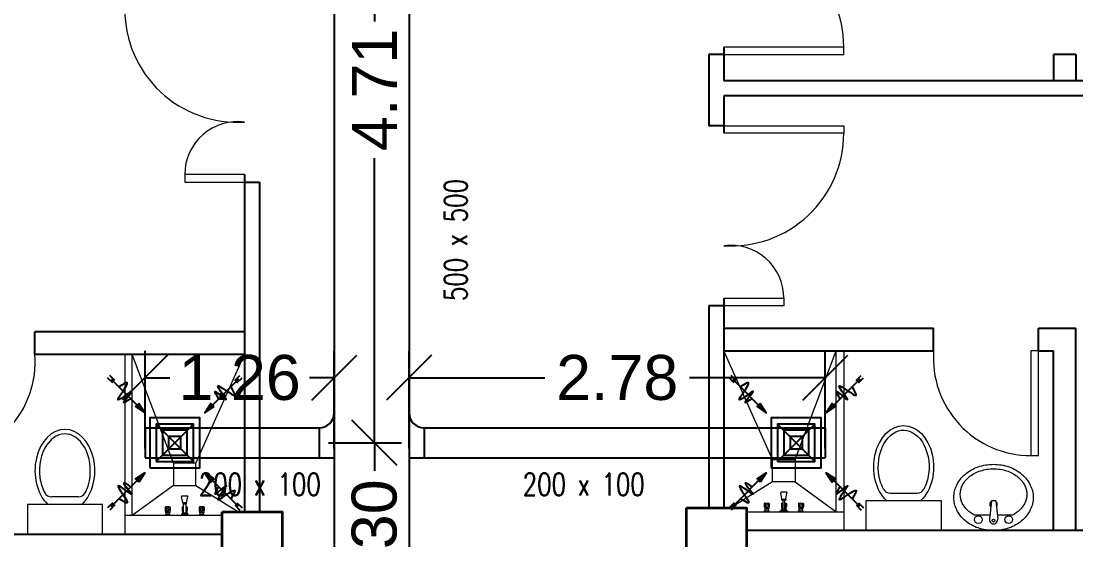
# Model space of a CAD drawing. Header units: millimetres. Extents: x 3 to 434, y 1 to 233.
# Drawn here: x 366.85 to 373.89, y 132.2 to 135.66 of the extents above; entities that cross this region are included whole.
import ezdxf

# ---------------------------------------------------------------- set-up
doc = ezdxf.new("R2010")
doc.units = ezdxf.units.MM
doc.header["$MEASUREMENT"] = 0
for name, color, linetype in [('AIR', 7, 'Continuous'), ('AIR-00', 8, 'Continuous'), ('AIR-03', 30, 'Continuous'), ('dimen', 7, 'Continuous'), ('ducting label', 7, 'Continuous'), ('exhaust', 1, 'Continuous')]:
    doc.layers.add(name, color=color, linetype=linetype)
doc.styles.add('Arch-Dim', font='simplex.shx', dxfattribs={"width": 0.75})
doc.styles.get("Standard").update_dxf_attribs({"font": 'arial.ttf'})
doc.dimstyles.new('Copy of dimension', dxfattribs={"dimtxt": 0.3, "dimasz": 0.3, "dimexe": 0.18, "dimexo": 0.0625, "dimgap": 0.09, "dimtad": 0, "dimzin": 0, "dimdsep": 46, "dimtxsty": 'Standard', "dimblk": 'OBLIQUE', "dimcen": 0.09, "dimclrd": 256, "dimclre": 256, "dimclrt": 256, "dimadec": 0, "dimazin": 0, "dimtfac": 1, "dimtofl": 0, "dimtmove": 0, "dimatfit": 3, "dimldrblk": 'OBLIQUE', "dimfxl": 1, "dimtolj": 1, "dimtzin": 0, "dimarcsym": 0})

# ---------------------------------------------------------------- blocks, each defined once
blk = doc.blocks.new('GRILL-C-IN')
at = {"layer": 'AIR-00', "ltscale": 3}
for p, q in [((-0.623, 0.601), (-0.674, 0.651)), ((-0.601, 0.623), (-0.651, 0.674)), ((-0.637, 0.637), (-0.3, 0.3)), ((0.637, 0.637), (0.3, 0.3)), ((0.601, 0.623), (0.651, 0.674)), ((0.623, 0.601), (0.674, 0.651)), ((-0.637, -0.637), (-0.3, -0.3)), ((0.637, -0.637), (0.3, -0.3)), ((-0.623, -0.601), (-0.674, -0.651)), ((-0.601, -0.623), (-0.651, -0.674)), ((0.601, -0.623), (0.651, -0.674)), ((0.623, -0.601), (0.674, -0.651))]:
    blk.add_line(p, q, dxfattribs=at)
at = {"layer": 'AIR-00', "color": 50}
for p, q in [((-0.188, 0.187), (0.187, -0.188)), ((0.187, 0.187), (-0.188, -0.188))]:
    blk.add_line(p, q, dxfattribs=at)
at = {"layer": 'AIR-00', "ltscale": 3}
for points in [[(-0.362, 0.393), (-0.393, 0.362), (-0.3, 0.3)], [(0.393, 0.362), (0.362, 0.393), (0.3, 0.3)], [(-0.362, -0.393), (-0.393, -0.362), (-0.3, -0.3)], [(0.393, -0.362), (0.362, -0.393), (0.3, -0.3)]]:
    blk.add_lwpolyline(points, close=True, dxfattribs=at)
at = {"layer": 'AIR-00', "color": 50}
for points in [[(-0.188, -0.188), (0.187, -0.188), (0.187, 0.187), (-0.188, 0.187)], [(-0.125, -0.125), (0.125, -0.125), (0.125, 0.125), (-0.125, 0.125)], [(-0.062, -0.062), (0.062, -0.062), (0.062, 0.062), (-0.062, 0.062)]]:
    blk.add_lwpolyline(points, close=True, dxfattribs=at)
at = {"layer": 'AIR-00', "ltscale": 3}
for points in [[(-0.441, 0.441), (-0.512, 0.404), (-0.432, 0.514), (-0.568, 0.43), (-0.477, 0.6), (-0.561, 0.561)], [(0.441, 0.441), (0.404, 0.512), (0.514, 0.432), (0.43, 0.568), (0.6, 0.477), (0.561, 0.561)], [(-0.441, -0.441), (-0.512, -0.404), (-0.432, -0.514), (-0.568, -0.43), (-0.477, -0.6), (-0.561, -0.561)], [(0.441, -0.441), (0.404, -0.512), (0.514, -0.432), (0.43, -0.568), (0.6, -0.477), (0.561, -0.561)]]:
    blk.add_spline(points, degree=3, dxfattribs=at)
for points in [[(-0.3, 0.3), (-0.362, 0.393), (-0.393, 0.362)], [(0.3, 0.3), (0.393, 0.362), (0.362, 0.393)], [(-0.3, -0.3), (-0.362, -0.393), (-0.393, -0.362)], [(0.3, -0.3), (0.393, -0.362), (0.362, -0.393)]]:
    blk.add_solid(points, dxfattribs=at)
at = {"layer": 'AIR-03', "color": 6}
blk.add_lwpolyline([(-0.25, -0.25), (0.25, -0.25), (0.25, 0.25), (-0.25, 0.25)], close=True, dxfattribs=at)
blk = doc.blocks.new('_Oblique')
at = {"color": 0, "linetype": 'ByBlock', "lineweight": -2}
blk.add_line((-0.5, -0.5), (0.5, 0.5), dxfattribs=at)
blk = doc.blocks.new('*D111')
at = {"layer": 'Defpoints', "color": 0, "transparency": 16777216}
for p in [(367.1498, 137.5554), (368.8411, 132.8471), (369.2095, 132.8471)]:
    blk.add_point(p, dxfattribs=at)
at = {"layer": 'dimen', "lineweight": -2, "transparency": 16777216}
for p, q in [((367.2123, 137.5554), (369.3895, 137.5554)), ((369.2095, 137.5554), (369.2095, 135.6579)), ((369.2095, 132.8471), (369.2095, 134.7445)), ((368.9036, 132.8471), (369.3895, 132.8471))]:
    blk.add_line(p, q, dxfattribs=at)
at = {"layer": 'dimen', "lineweight": -2, "transparency": 16777216, "xscale": 0.3, "yscale": 0.3, "zscale": 0.3}
for p, rotation in [((369.2095, 137.5554), 90), ((369.2095, 132.8471), 270)]:
    blk.add_blockref('_Oblique', p, dxfattribs=dict(at, rotation=rotation))
at = {"layer": 'dimen', "transparency": 16777216, "insert": (369.2095, 135.2012), "char_height": 0.3, "attachment_point": 5, "rotation": 90}
blk.add_mtext('\\A1;4.71', dxfattribs=at)
blk = doc.blocks.new('*D112')
at = {"layer": 'Defpoints', "color": 0, "transparency": 16777216}
for p in [(368.8411, 132.8471), (368.8411, 131.5435), (369.2095, 131.5435)]:
    blk.add_point(p, dxfattribs=at)
at = {"layer": 'dimen', "lineweight": -2, "transparency": 16777216}
for p, q in [((368.9036, 132.8471), (369.3895, 132.8471)), ((369.2095, 132.8471), (369.2095, 132.6603)), ((369.2095, 131.5435), (369.2095, 131.7303)), ((368.9036, 131.5435), (369.3895, 131.5435))]:
    blk.add_line(p, q, dxfattribs=at)
at = {"layer": 'dimen', "lineweight": -2, "transparency": 16777216, "xscale": 0.3, "yscale": 0.3, "zscale": 0.3}
for p, rotation in [((369.2095, 132.8471), 90), ((369.2095, 131.5435), 270)]:
    blk.add_blockref('_Oblique', p, dxfattribs=dict(at, rotation=rotation))
at = {"layer": 'dimen', "transparency": 16777216, "insert": (369.2095, 132.1953), "char_height": 0.3, "attachment_point": 5, "rotation": 90}
blk.add_mtext('\\A1;1.30', dxfattribs=at)
blk = doc.blocks.new('*D113')
at = {"layer": 'Defpoints', "color": 0, "transparency": 16777216}
for p in [(367.6787, 133.2807), (367.6787, 132.7471), (368.9411, 132.7471)]:
    blk.add_point(p, dxfattribs=at)
at = {"layer": 'dimen', "lineweight": -2, "transparency": 16777216}
for p, q in [((367.6787, 132.8096), (367.6787, 133.4607)), ((368.9411, 132.8096), (368.9411, 133.4607)), ((367.6787, 133.2807), (367.8445, 133.2807)), ((368.9411, 133.2807), (368.7753, 133.2807))]:
    blk.add_line(p, q, dxfattribs=at)
at = {"layer": 'dimen', "lineweight": -2, "transparency": 16777216, "xscale": 0.3, "yscale": 0.3, "zscale": 0.3, "rotation": 180}
blk.add_blockref('_Oblique', (367.6787, 133.2807), dxfattribs=at)
at = {"layer": 'dimen', "lineweight": -2, "transparency": 16777216, "xscale": 0.3, "yscale": 0.3, "zscale": 0.3}
blk.add_blockref('_Oblique', (368.9411, 133.2807), dxfattribs=at)
at = {"layer": 'dimen', "transparency": 16777216, "insert": (368.3099, 133.2807), "char_height": 0.3, "attachment_point": 5}
blk.add_mtext('\\A1;1.26', dxfattribs=at)
blk = doc.blocks.new('*D114')
at = {"layer": 'Defpoints', "color": 0, "transparency": 16777216}
for p in [(372.2201, 133.2807), (369.4411, 132.747), (372.2201, 132.7471)]:
    blk.add_point(p, dxfattribs=at)
at = {"layer": 'dimen', "lineweight": -2, "transparency": 16777216}
for p, q in [((369.4411, 132.8095), (369.4411, 133.4607)), ((372.2201, 132.8096), (372.2201, 133.4607)), ((369.4411, 133.2807), (370.3481, 133.2807)), ((372.2201, 133.2807), (371.3131, 133.2807))]:
    blk.add_line(p, q, dxfattribs=at)
at = {"layer": 'dimen', "lineweight": -2, "transparency": 16777216, "xscale": 0.3, "yscale": 0.3, "zscale": 0.3, "rotation": 180}
blk.add_blockref('_Oblique', (369.4411, 133.2807), dxfattribs=at)
at = {"layer": 'dimen', "lineweight": -2, "transparency": 16777216, "xscale": 0.3, "yscale": 0.3, "zscale": 0.3}
blk.add_blockref('_Oblique', (372.2201, 133.2807), dxfattribs=at)
at = {"layer": 'dimen', "transparency": 16777216, "insert": (370.8306, 133.2807), "char_height": 0.3, "attachment_point": 5}
blk.add_mtext('\\A1;2.78', dxfattribs=at)

msp = doc.modelspace()

# ---------------------------------------------------------------- linework, layer by layer
at = {"color": 8, "linetype": 'ByBlock', "lineweight": 25}
for p, q in [((371.4431, 135.4364), (371.4431, 135.2123)), ((371.5431, 135.4364), (371.4431, 135.4364)), ((371.5431, 135.4864), (371.5431, 135.2623)), ((377.4431, 135.2623), (371.5431, 135.2623)), ((371.4431, 135.2123), (371.4431, 134.9614)), ((377.4431, 135.1623), (371.5431, 135.1623)), ((371.5431, 135.1623), (371.5431, 134.9114)), ((371.5431, 134.9614), (371.4431, 134.9614)), ((368.3431, 134.6364), (368.3431, 132.3864)), ((368.3431, 134.5864), (368.4431, 134.5864)), ((368.4431, 134.5864), (368.4431, 132.3864)), ((371.5431, 133.8114), (371.5431, 132.4123)), ((371.4431, 133.7614), (371.4431, 132.4123)), ((371.5431, 133.7614), (371.4431, 133.7614)), ((377.3181, 132.2623), (371.6931, 132.2623)), ((365.3431, 132.2364), (368.1931, 132.2364))]:
    msp.add_line(p, q, dxfattribs=at)
at = {"color": 8, "linetype": 'Continuous', "lineweight": 25}
for p, q in [((373.7431, 135.4364), (373.7431, 135.2614)), ((373.8931, 135.4364), (373.7431, 135.4364)), ((373.8931, 135.4364), (373.8931, 135.2614))]:
    msp.add_line(p, q, dxfattribs=at)
at = {"color": 8, "linetype": 'ByBlock', "lineweight": 25, "ltscale": 0.3}
for p, q in [((371.5431, 133.6114), (372.9431, 133.6114)), ((372.9431, 133.4614), (372.9431, 133.6114)), ((373.6431, 133.6114), (373.8931, 133.6114)), ((373.6431, 133.4614), (373.6431, 133.6114)), ((373.8931, 132.2614), (373.8931, 133.6114)), ((368.3431, 133.5864), (366.9431, 133.5864)), ((366.9431, 133.4364), (366.9431, 133.5864)), ((371.5431, 133.4614), (372.9431, 133.4614)), ((373.6431, 133.4614), (373.7431, 133.4614)), ((373.7431, 132.2614), (373.7431, 133.4614)), ((368.3431, 133.4364), (366.9431, 133.4364))]:
    msp.add_line(p, q, dxfattribs=at)
at = {"color": 8, "linetype": 'ByBlock', "lineweight": 9, "ltscale": 0.3}
for p, q in [((371.8681, 132.7364), (371.5431, 133.4614)), ((372.0181, 132.7364), (372.2931, 133.4614)), ((367.8681, 132.7114), (367.5931, 133.4364)), ((368.0181, 132.7114), (368.3431, 133.4364)), ((367.8681, 132.5614), (367.5931, 132.3614)), ((368.0181, 132.5614), (368.3025, 132.3864)), ((371.8681, 132.5864), (371.5837, 132.4114)), ((372.0181, 132.5864), (372.2931, 132.3864))]:
    msp.add_line(p, q, dxfattribs=at)
at = {"color": 8, "lineweight": 9}
for p, q in [((367.2337, 132.4864), (367.0527, 132.4864)), ((367.9308, 132.4468), (367.9223, 132.4887)), ((367.9237, 132.4933), (367.9625, 132.4933)), ((367.9554, 132.4468), (367.964, 132.4887)), ((371.9308, 132.4718), (371.9222, 132.5137)), ((371.9624, 132.5183), (371.9237, 132.5183)), ((371.9308, 132.4642), (371.9308, 132.4718)), ((371.9308, 132.4718), (371.9554, 132.4718)), ((371.9308, 132.4718), (371.9554, 132.4718)), ((371.9554, 132.4718), (371.9639, 132.5137)), ((371.9554, 132.4718), (371.9554, 132.4642)), ((372.6525, 132.5114), (372.8335, 132.5114)), ((366.8931, 132.4364), (366.8931, 132.2364)), ((367.3931, 132.4364), (366.8931, 132.4364)), ((367.3931, 132.2364), (367.3931, 132.4364)), ((367.8164, 132.4186), (367.8128, 132.4167)), ((367.8128, 132.4167), (367.8128, 132.3948)), ((367.8461, 132.4167), (367.8128, 132.4167)), ((367.8164, 132.4202), (367.8164, 132.4186)), ((367.8425, 132.4201), (367.8164, 132.4202)), ((367.8425, 132.4186), (367.8164, 132.4186)), ((367.8164, 132.4079), (367.8164, 132.3958)), ((367.8234, 132.408), (367.8234, 132.3959)), ((367.8355, 132.408), (367.8355, 132.3959)), ((367.8425, 132.4201), (367.8425, 132.4186)), ((367.8425, 132.4186), (367.8461, 132.4167)), ((367.8425, 132.4079), (367.8425, 132.3958)), ((367.8461, 132.4167), (367.8461, 132.3948)), ((367.93, 132.4186), (367.9264, 132.4167)), ((367.9355, 132.4167), (367.9264, 132.4167)), ((367.9264, 132.4167), (367.9264, 132.3948)), ((367.9355, 132.4201), (367.93, 132.4201)), ((367.93, 132.4201), (367.93, 132.4186)), ((367.9355, 132.4186), (367.93, 132.4186)), ((367.93, 132.4079), (367.93, 132.3958)), ((367.9554, 132.4468), (367.9308, 132.4468)), ((367.9308, 132.4468), (367.9308, 132.4392)), ((367.9554, 132.4468), (367.9308, 132.4468)), ((367.9308, 132.4392), (367.9554, 132.4392)), ((367.9355, 132.3769), (367.9355, 132.4392)), ((367.9507, 132.4392), (367.9507, 132.3769)), ((367.9562, 132.4201), (367.9507, 132.4201)), ((367.9562, 132.4186), (367.9507, 132.4186)), ((367.9598, 132.4167), (367.9507, 132.4167)), ((367.9554, 132.4392), (367.9554, 132.4468)), ((367.9562, 132.4201), (367.9562, 132.4186)), ((367.9562, 132.4186), (367.9598, 132.4167)), ((367.9562, 132.4079), (367.9562, 132.3958)), ((367.9598, 132.4167), (367.9598, 132.3948)), ((368.0437, 132.4186), (368.0401, 132.4167)), ((368.0734, 132.4167), (368.0401, 132.4167)), ((368.0401, 132.4167), (368.0401, 132.3947)), ((368.0698, 132.4201), (368.0437, 132.4201)), ((368.0437, 132.4201), (368.0437, 132.4186)), ((368.0698, 132.4186), (368.0437, 132.4186)), ((368.0437, 132.4079), (368.0437, 132.3958)), ((368.0507, 132.408), (368.0507, 132.3959)), ((368.0628, 132.408), (368.0628, 132.3959)), ((368.0698, 132.4201), (368.0698, 132.4186)), ((368.0698, 132.4186), (368.0734, 132.4167)), ((368.0698, 132.4079), (368.0698, 132.3957)), ((368.0734, 132.4167), (368.0734, 132.3947)), ((371.8164, 132.4436), (371.8128, 132.4417)), ((371.8128, 132.4417), (371.8461, 132.4417)), ((371.8128, 132.4417), (371.8128, 132.4197)), ((371.8128, 132.4197), (371.815, 132.4157)), ((371.8154, 132.4139), (371.8154, 132.408)), ((371.8154, 132.408), (371.8162, 132.4057)), ((371.8154, 132.408), (371.8435, 132.408)), ((371.8162, 132.4197), (371.8236, 132.4197)), ((371.8162, 132.4057), (371.8427, 132.4057)), ((371.8164, 132.4451), (371.8425, 132.4451)), ((371.8164, 132.4451), (371.8164, 132.4436)), ((371.8164, 132.4436), (371.8425, 132.4436)), ((371.8164, 132.4329), (371.8164, 132.4207)), ((371.8181, 132.394), (371.8181, 132.4057)), ((371.8234, 132.433), (371.8234, 132.4209)), ((371.8427, 132.4197), (371.8354, 132.4197)), ((371.8355, 132.433), (371.8355, 132.4209)), ((371.8408, 132.394), (371.8408, 132.4057)), ((371.8425, 132.4451), (371.8425, 132.4436)), ((371.8425, 132.4436), (371.8461, 132.4417)), ((371.8425, 132.4329), (371.8425, 132.4208)), ((371.8435, 132.408), (371.8427, 132.4057)), ((371.8435, 132.4139), (371.8435, 132.408)), ((371.8461, 132.4197), (371.8439, 132.4157)), ((371.8461, 132.4417), (371.8461, 132.4197)), ((371.9605, 132.4019), (371.9257, 132.4019)), ((371.9257, 132.4019), (371.9257, 132.3922)), ((371.93, 132.4436), (371.9264, 132.4417)), ((371.9264, 132.4417), (371.9355, 132.4417)), ((371.9264, 132.4417), (371.9264, 132.4198)), ((371.9264, 132.4198), (371.9286, 132.4157)), ((371.9291, 132.4139), (371.9291, 132.408)), ((371.9291, 132.408), (371.9355, 132.408)), ((371.9291, 132.408), (371.9298, 132.4057)), ((371.9298, 132.4057), (371.9355, 132.4057)), ((371.9299, 132.4198), (371.9355, 132.4198)), ((371.93, 132.4451), (371.9355, 132.4451)), ((371.93, 132.4451), (371.93, 132.4436)), ((371.93, 132.4436), (371.9355, 132.4436)), ((371.93, 132.4329), (371.93, 132.4208)), ((371.9554, 132.4642), (371.9308, 132.4642)), ((371.9317, 132.4019), (371.9317, 132.4057)), ((371.9355, 132.4642), (371.9355, 132.4019)), ((371.9355, 132.4019), (371.9507, 132.4019)), ((371.9507, 132.4019), (371.9507, 132.4642)), ((371.9507, 132.4451), (371.9562, 132.4451)), ((371.9507, 132.4436), (371.9562, 132.4436)), ((371.9507, 132.4417), (371.9598, 132.4417)), ((371.9563, 132.4198), (371.9507, 132.4198)), ((371.9507, 132.408), (371.9571, 132.408)), ((371.9507, 132.4057), (371.9564, 132.4057)), ((371.9545, 132.4019), (371.9545, 132.4057)), ((371.9562, 132.4451), (371.9562, 132.4436)), ((371.9562, 132.4436), (371.9598, 132.4417)), ((371.9562, 132.4329), (371.9562, 132.4208)), ((371.9571, 132.408), (371.9564, 132.4057)), ((371.9571, 132.4139), (371.9571, 132.408)), ((371.9598, 132.4198), (371.9576, 132.4157)), ((371.9598, 132.4417), (371.9598, 132.4198)), ((371.9605, 132.3922), (371.9605, 132.4019)), ((372.0437, 132.4436), (372.0401, 132.4417)), ((372.0401, 132.4417), (372.0401, 132.4198)), ((372.0401, 132.4417), (372.0734, 132.4417)), ((372.0401, 132.4198), (372.0423, 132.4157)), ((372.0427, 132.4139), (372.0427, 132.408)), ((372.0427, 132.408), (372.0707, 132.408)), ((372.0427, 132.408), (372.0435, 132.4058)), ((372.0435, 132.4198), (372.0508, 132.4198)), ((372.0435, 132.4058), (372.07, 132.4058)), ((372.0436, 132.4329), (372.0436, 132.4208)), ((372.0437, 132.4451), (372.0698, 132.4452)), ((372.0437, 132.4451), (372.0437, 132.4436)), ((372.0437, 132.4436), (372.0698, 132.4436)), ((372.0454, 132.394), (372.0454, 132.4058)), ((372.0507, 132.433), (372.0507, 132.4209)), ((372.0699, 132.4198), (372.0626, 132.4198)), ((372.0628, 132.433), (372.0628, 132.4209)), ((372.0681, 132.394), (372.0681, 132.4058)), ((372.0698, 132.4452), (372.0698, 132.4436)), ((372.0698, 132.4436), (372.0734, 132.4417)), ((372.0698, 132.4329), (372.0698, 132.4208)), ((372.0707, 132.408), (372.07, 132.4058)), ((372.0707, 132.4139), (372.0707, 132.408)), ((372.0734, 132.4198), (372.0712, 132.4157)), ((372.0734, 132.4417), (372.0734, 132.4198)), ((372.4931, 132.2614), (372.4931, 132.4614)), ((372.4931, 132.4614), (372.9931, 132.4614)), ((372.9931, 132.4614), (372.9931, 132.2614)), ((373.3286, 132.4593), (373.3153, 132.3375)), ((373.3576, 132.4593), (373.3709, 132.3375)), ((367.8124, 132.3622), (367.8158, 132.369)), ((367.8124, 132.3622), (367.8124, 132.3614)), ((367.8465, 132.3622), (367.8124, 132.3622)), ((367.8465, 132.3614), (367.8124, 132.3614)), ((367.8128, 132.3948), (367.815, 132.3907)), ((367.8154, 132.3889), (367.8154, 132.383)), ((367.8435, 132.383), (367.8154, 132.383)), ((367.8154, 132.383), (367.8162, 132.3808)), ((367.8431, 132.369), (367.8158, 132.369)), ((367.8162, 132.3948), (367.8236, 132.3948)), ((367.8427, 132.3808), (367.8162, 132.3808)), ((367.8181, 132.369), (367.8181, 132.3808)), ((367.8427, 132.3948), (367.8354, 132.3948)), ((367.8408, 132.369), (367.8408, 132.3808)), ((367.8435, 132.383), (367.8427, 132.3808)), ((367.8465, 132.3622), (367.8431, 132.369)), ((367.8435, 132.3889), (367.8435, 132.383)), ((367.8461, 132.3948), (367.8439, 132.3907)), ((367.8465, 132.3622), (367.8465, 132.3614)), ((367.9141, 132.3614), (367.9257, 132.3672)), ((367.9721, 132.3614), (367.9141, 132.3614)), ((367.9257, 132.3769), (367.9605, 132.3769)), ((367.9257, 132.3672), (367.9257, 132.3769)), ((367.9257, 132.3672), (367.9605, 132.3672)), ((367.9605, 132.3672), (367.9257, 132.3672)), ((367.9264, 132.3948), (367.9286, 132.3907)), ((367.9291, 132.3889), (367.9291, 132.383)), ((367.9355, 132.383), (367.9291, 132.383)), ((367.9291, 132.383), (367.9298, 132.3807)), ((367.9355, 132.3807), (367.9298, 132.3807)), ((367.9299, 132.3948), (367.9355, 132.3948)), ((367.9317, 132.3769), (367.9317, 132.3807)), ((367.9507, 132.3769), (367.9355, 132.3769)), ((367.9563, 132.3948), (367.9507, 132.3948)), ((367.9571, 132.383), (367.9507, 132.383)), ((367.9564, 132.3807), (367.9507, 132.3807)), ((367.9545, 132.3769), (367.9545, 132.3807)), ((367.9571, 132.383), (367.9564, 132.3807)), ((367.9571, 132.3889), (367.9571, 132.383)), ((367.9598, 132.3948), (367.9576, 132.3907)), ((367.9605, 132.3769), (367.9605, 132.3672)), ((367.9605, 132.3672), (367.9721, 132.3614)), ((368.0397, 132.3622), (368.0431, 132.369)), ((368.0738, 132.3622), (368.0397, 132.3622)), ((368.0397, 132.3622), (368.0397, 132.3614)), ((368.0738, 132.3614), (368.0397, 132.3614)), ((368.0401, 132.3947), (368.0423, 132.3907)), ((368.0427, 132.3889), (368.0427, 132.383)), ((368.0427, 132.383), (368.0435, 132.3807)), ((368.0708, 132.383), (368.0427, 132.383)), ((368.0704, 132.369), (368.0431, 132.369)), ((368.0435, 132.3947), (368.0508, 132.3947)), ((368.07, 132.3807), (368.0435, 132.3807)), ((368.0454, 132.369), (368.0454, 132.3807)), ((368.07, 132.3947), (368.0626, 132.3947)), ((368.0681, 132.369), (368.0681, 132.3807)), ((368.0708, 132.383), (368.07, 132.3807)), ((368.0738, 132.3622), (368.0704, 132.369)), ((368.0708, 132.3889), (368.0708, 132.383)), ((368.0734, 132.3947), (368.0712, 132.3907)), ((368.0738, 132.3622), (368.0738, 132.3614)), ((371.8124, 132.3872), (371.8158, 132.394)), ((371.8124, 132.3872), (371.8465, 132.3872)), ((371.8124, 132.3872), (371.8124, 132.3864)), ((371.8124, 132.3864), (371.8465, 132.3864)), ((371.8158, 132.394), (371.8431, 132.394)), ((371.8465, 132.3872), (371.8431, 132.394)), ((371.8465, 132.3872), (371.8465, 132.3864)), ((371.9257, 132.3922), (371.9141, 132.3864)), ((371.9141, 132.3864), (371.9721, 132.3864)), ((371.9605, 132.3922), (371.9257, 132.3922)), ((371.9257, 132.3922), (371.9605, 132.3922)), ((371.9721, 132.3864), (371.9605, 132.3922)), ((372.0397, 132.3872), (372.0431, 132.394)), ((372.0397, 132.3872), (372.0397, 132.3864)), ((372.0397, 132.3872), (372.0738, 132.3872)), ((372.0397, 132.3864), (372.0738, 132.3864)), ((372.0431, 132.394), (372.0704, 132.394)), ((372.0738, 132.3872), (372.0704, 132.394)), ((372.0738, 132.3872), (372.0738, 132.3864)), ((372.9931, 132.2614), (372.4931, 132.2614)), ((366.8931, 132.2364), (367.3931, 132.2364))]:
    msp.add_line(p, q, dxfattribs=at)
at = {"color": 8, "linetype": 'ByBlock', "lineweight": 9}
for p, q in [((368.1931, 132.3614), (367.5431, 132.3614)), ((371.6931, 132.3864), (372.3431, 132.3864)), ((366.1431, 132.2364), (368.0931, 132.2364))]:
    msp.add_line(p, q, dxfattribs=at)
at = {"color": 8, "lineweight": 13, "ltscale": 0.03}
for points in [[(371.5431, 135.4864), (371.5431, 135.4364), (372.3431, 135.4364), (372.3431, 135.4864)], [(371.5431, 134.9114), (371.5431, 134.9614), (372.3431, 134.9614), (372.3431, 134.9114)], [(368.3431, 134.5864), (368.3431, 134.6364), (367.9431, 134.6364), (367.9431, 134.5864)], [(371.5431, 133.7614), (371.5431, 133.8114), (371.9431, 133.8114), (371.9431, 133.7614)], [(373.6431, 133.4614), (373.5931, 133.4614), (373.5931, 132.7614), (373.6431, 132.7614)]]:
    msp.add_lwpolyline(points, close=True, dxfattribs=at)
at = {"color": 8, "linetype": 'ByBlock', "lineweight": 9, "ltscale": 0.3}
for points in [[(372.2931, 132.3864), (372.2931, 133.4614), (372.3431, 133.4614), (372.3431, 132.2614), (372.3431, 132.2614)], [(367.5931, 132.3614), (367.5931, 133.4364), (367.5431, 133.4364), (367.5431, 132.2364), (367.5431, 132.2364)]]:
    msp.add_lwpolyline(points, dxfattribs=at)
at = {"color": 8, "linetype": 'ByBlock', "lineweight": 9, "ltscale": 0.03}
for points in [[(367.8681, 132.5614), (368.0181, 132.5614), (368.0181, 132.7114), (367.8681, 132.7114)], [(372.0181, 132.5864), (371.8681, 132.5864), (371.8681, 132.7364), (372.0181, 132.7364)]]:
    msp.add_lwpolyline(points, close=True, dxfattribs=at)
at = {"color": 8, "lineweight": 9}
msp.add_lwpolyline([(373.0781, 132.4824, -0.11576), (373.0975, 132.5649, -0.104047), (373.1557, 132.6387, -0.090875), (373.2396, 132.6861, -0.083344), (373.3431, 132.7034, -0.083344), (373.4466, 132.6861, -0.090875), (373.5305, 132.6387, -0.104047), (373.5887, 132.5649, -0.11576), (373.6081, 132.4824, -0.11576), (373.5887, 132.3999, -0.104047), (373.5305, 132.3262, -0.090875), (373.4466, 132.2788, -0.083344), (373.3431, 132.2614, -0.083344), (373.2396, 132.2788, -0.090875), (373.1557, 132.3262, -0.104047), (373.0975, 132.3999, -0.11576)], format="xyb", close=True, dxfattribs=at)
for points in [[(373.1206, 132.5034, -0.124838), (373.1365, 132.566, -0.105788), (373.1858, 132.6236, -0.086697), (373.2555, 132.6599, -0.076776), (373.3431, 132.6734, -0.076776), (373.4307, 132.6599, -0.086697), (373.5004, 132.6236, -0.105788), (373.5497, 132.566, -0.124838), (373.5656, 132.5034, -0.124838), (373.5497, 132.4409, -0.105788), (373.5004, 132.3832, -0.040067), (373.4697, 132.3634), (373.3675, 132.3634, -0.040067)], [(373.3187, 132.3634), (373.2165, 132.3634, -0.040067), (373.1858, 132.3832, -0.105788), (373.1365, 132.4409, -0.124838), (373.1206, 132.5034, -0.124838)]]:
    msp.add_lwpolyline(points, format="xyb", dxfattribs=at)
at = {"color": 8, "linetype": 'ByBlock', "lineweight": 35}
for points in [[(371.2931, 132.4123), (371.6931, 132.4123), (371.6931, 132.0123), (371.2931, 132.0123)], [(368.1931, 132.3864), (368.5931, 132.3864), (368.5931, 131.9864), (368.1931, 131.9864)]]:
    msp.add_lwpolyline(points, close=True, dxfattribs=at)
at = {"color": 8, "lineweight": 9}
for centre, radius in [((373.2415, 132.3344), 0.0255), ((373.3431, 132.3279), 0.0095), ((373.4447, 132.3344), 0.0255)]:
    msp.add_circle(centre, radius, dxfattribs=at)
at = {"color": 8, "lineweight": 13, "ltscale": 0.03}
for centre, radius, start, end in [((371.5915, 135.4864), 0.7516, 0, 93.69522), ((368.2947, 135.7364), 0.7516, 180, 273.69522), ((368.2962, 134.6364), 0.3531, 82.37185, 180), ((371.5915, 134.9114), 0.7516, 266.30478, 0), ((371.59, 133.8114), 0.3531, 0, 97.62815), ((373.5931, 133.4132), 0.6518, 175.75781, 270), ((366.2931, 133.3882), 0.6518, 270, 4.24219)]:
    msp.add_arc(centre, radius, start, end, dxfattribs=at)
at = {"color": 8, "lineweight": 9}
for centre, radius, start, end in [((367.0527, 132.5364), 0.05, 208.00836, 270), ((367.2337, 132.5364), 0.05, 270, 331.84994), ((372.6525, 132.5614), 0.05, 208.15006, 270), ((372.8335, 132.5614), 0.05, 270, 331.99164), ((373.3431, 132.4364), 0.025, 126.30681, 221.20218), ((373.3431, 132.3656), 0.0948, 81.20259, 98.79741), ((373.3431, 132.4364), 0.025, 71.37929, 108.62071), ((373.3431, 132.4364), 0.025, 318.79782, 53.69319), ((373.3431, 132.3344), 0.028, 173.75449, 6.24551)]:
    msp.add_arc(centre, radius, start, end, dxfattribs=at)
for centre, major_axis, ratio, start_param, end_param in [((367.1431, 132.6614), (0, -0.275), 0.727273, 0.612555, 5.670631), ((367.9258, 132.4901), (0.00268, 0.00268), 1, 1.354119, 2.724181), ((371.9258, 132.5151), (0.00268, -0.00268), 1, 2.92514, 4.295202), ((367.8037, 132.4071), (0.00896, 0.00896), 1, 5.560378, 6.271464), ((367.8338, 132.4073), (0.00738, 0.00738), 1, 1.497691, 2.282489), ((367.8295, 132.4123), (-0.00268, 0.00268), 1, -1.497915, -0.073106), ((367.8251, 132.4073), (-0.00738, 0.00738), 1, 4.000472, 4.78527), ((367.8552, 132.4071), (-0.00896, 0.00896), 1, 0.011497, 0.722582), ((367.9174, 132.4071), (-0.00896, 0.00896), 1, 3.989582, 4.700667), ((367.9688, 132.4071), (-0.00896, 0.00896), 1, 0.011497, 0.722582), ((368.031, 132.4071), (0.00896, 0.00896), 1, 5.560378, 6.271464), ((368.0611, 132.4072), (0.00738, 0.00738), 1, 1.497691, 2.282489), ((368.0567, 132.4123), (-0.00268, 0.00268), 1, -1.497915, -0.073106), ((368.0524, 132.4072), (-0.00738, 0.00738), 1, 4.000472, 4.78527), ((368.0825, 132.4071), (-0.00896, 0.00896), 1, 0.011497, 0.722582), ((367.8012, 132.4018), (-0.0118, 0.0118), 1, 3.273911, 3.406137), ((367.8117, 132.3889), (0.00268, 0.00268), 1, 5.497675, 5.991616), ((367.8126, 132.3958), (0.00268, 0.00268), 1, 4.870036, 5.497675), ((367.8272, 132.3959), (-0.00268, 0.00268), 1, 0.785286, 1.412925), ((367.8343, 132.401), (0.00887, 0.00887), 1, 2.983721, 3.344735), ((367.8295, 132.3937), (-0.00268, 0.00268), 1, 1.773938, 2.938226), ((367.8247, 132.401), (0.00887, 0.00887), 1, 4.509022, 4.870036), ((367.8317, 132.3959), (-0.00268, 0.00268), 1, 3.299239, 3.926878), ((367.8463, 132.3958), (0.00268, 0.00268), 1, 2.356082, 2.983721), ((367.8577, 132.4018), (-0.0118, 0.0118), 1, 1.306028, 1.438253), ((367.8473, 132.3889), (0.00268, 0.00268), 1, 1.862141, 2.356082), ((367.9148, 132.4018), (0.0118, 0.0118), 1, 4.844707, 4.976933), ((367.9253, 132.3889), (-0.00268, 0.00268), 1, 3.926878, 4.42082), ((367.9262, 132.3958), (-0.00268, 0.00268), 1, 3.299239, 3.926878), ((367.96, 132.3958), (-0.00268, 0.00268), 1, 0.785286, 1.412925), ((367.9714, 132.4018), (0.0118, 0.0118), 1, 2.876824, 3.009049), ((367.9609, 132.3889), (-0.00268, 0.00268), 1, 0.291344, 0.785286), ((368.0285, 132.4018), (-0.0118, 0.0118), 1, 3.273911, 3.406137), ((368.0389, 132.3889), (0.00268, 0.00268), 1, 5.497675, 5.991616), ((368.0399, 132.3958), (0.00268, 0.00268), 1, 4.870036, 5.497675), ((368.0545, 132.3959), (-0.00268, 0.00268), 1, 0.785286, 1.412925), ((368.0616, 132.401), (0.00887, 0.00887), 1, 2.983721, 3.344735), ((368.0567, 132.3937), (-0.00268, 0.00268), 1, 1.773938, 2.938226), ((368.0519, 132.401), (0.00887, 0.00887), 1, 4.509022, 4.870036), ((368.059, 132.3959), (-0.00268, 0.00268), 1, 3.299239, 3.926878), ((368.0736, 132.3957), (0.00268, 0.00268), 1, 2.356082, 2.983721), ((368.085, 132.4018), (0.0118, 0.0118), 1, 2.876824, 3.009049), ((368.0745, 132.3889), (0.00268, 0.00268), 1, 1.862141, 2.356082)]:
    msp.add_ellipse(centre, major_axis=major_axis, ratio=ratio, start_param=start_param, end_param=end_param, dxfattribs=at)
at = {"color": 8, "lineweight": 9, "extrusion": (0, 0, -1)}
msp.add_ellipse((372.7431, 132.6864), major_axis=(0, -0.275), ratio=0.727273, start_param=0.612555, end_param=5.670631, dxfattribs=at)
at = {"color": 8, "lineweight": 9, "extrusion": (-4.99074e-41, 2.88216e-41, -1)}
msp.add_ellipse((367.9604, 132.4901), major_axis=(0.00268, 0.00268), ratio=1, start_param=-0.216453, end_param=1.153609, dxfattribs=at)
at = {"color": 8, "lineweight": 9, "extrusion": (4.99074e-41, 2.88216e-41, -1)}
for centre, major_axis, start_param, end_param in [((371.9604, 132.5151), (0.00268, 0.00268), 6.066508, 7.43657), ((371.8037, 132.4321), (0.00896, -0.00896), -1.559299, -0.848214), ((371.8012, 132.4268), (0.0118, -0.0118), -0.264769, -0.132543), ((371.8117, 132.4139), (0.00268, 0.00268), 0.291344, 0.785286), ((371.8126, 132.4207), (0.00268, -0.00268), -0.785511, -0.157871), ((371.8338, 132.4322), (0.00738, 0.00738), 4.000472, 4.78527), ((371.8272, 132.4209), (0.00268, 0.00268), 3.299239, 3.926878), ((371.8343, 132.426), (0.00887, -0.00887), 1.36743, 1.728443), ((371.8295, 132.4373), (0.00268, 0.00268), 4.78527, 6.21008), ((371.8295, 132.4187), (0.00268, -0.00268), 0.203142, 1.36743), ((371.8246, 132.426), (0.00887, 0.00887), 1.412925, 1.773938), ((371.8251, 132.4322), (0.00738, -0.00738), 4.639283, 5.424081), ((371.8317, 132.4209), (0.00268, 0.00268), 0.785286, 1.412925), ((371.8552, 132.4321), (0.00896, 0.00896), 3.989582, 4.700667), ((371.8463, 132.4208), (0.00268, 0.00268), 3.299239, 3.926878), ((371.8577, 132.4268), (0.0118, -0.0118), 1.703115, 1.83534), ((371.8473, 132.4139), (0.00268, 0.00268), 3.926878, 4.42082), ((371.9174, 132.4321), (0.00896, 0.00896), 0.011497, 0.722582), ((371.9148, 132.4268), (0.0118, 0.0118), 1.306028, 1.438253), ((371.9253, 132.4139), (0.00268, -0.00268), -1.279452, -0.785511), ((371.9262, 132.4208), (0.00268, -0.00268), -0.785511, -0.157871), ((371.9688, 132.4321), (0.00896, -0.00896), 2.418785, 3.129871), ((371.96, 132.4208), (0.00268, 0.00268), 3.299239, 3.926878), ((371.9713, 132.4268), (0.0118, 0.0118), 3.273911, 3.406137), ((371.9609, 132.4139), (0.00268, 0.00268), 3.926878, 4.42082), ((372.031, 132.4321), (0.00896, -0.00896), -1.559299, -0.848214), ((372.0285, 132.4268), (0.0118, -0.0118), -0.264769, -0.132543), ((372.0389, 132.4139), (0.00268, -0.00268), -1.279452, -0.785511), ((372.0399, 132.4208), (0.00268, 0.00268), 0.785286, 1.412925), ((372.0611, 132.4323), (0.00738, 0.00738), 4.000472, 4.78527), ((372.0545, 132.4209), (0.00268, 0.00268), 3.299239, 3.926878), ((372.0615, 132.426), (0.00887, 0.00887), 2.938226, 3.299239), ((372.0567, 132.4373), (0.00268, -0.00268), 3.214474, 4.639283), ((372.0567, 132.4187), (0.00268, -0.00268), 0.203142, 1.36743), ((372.0519, 132.426), (0.00887, -0.00887), -0.157871, 0.203142), ((372.0524, 132.4323), (0.00738, 0.00738), 6.21008, 6.994878), ((372.059, 132.4209), (0.00268, 0.00268), 0.785286, 1.412925), ((372.0825, 132.4321), (0.00896, -0.00896), 2.418785, 3.129871), ((372.0736, 132.4208), (0.00268, -0.00268), 1.728443, 2.356082), ((372.085, 132.4268), (0.0118, -0.0118), 1.703115, 1.83534), ((372.0745, 132.4139), (0.00268, -0.00268), 2.356082, 2.850023)]:
    msp.add_ellipse(centre, major_axis=major_axis, ratio=1, start_param=start_param, end_param=end_param, dxfattribs=at)
at = {"color": 8, "lineweight": 9}
for points in [[(367.2778, 132.5128), (367.2866, 132.5292), (367.294, 132.5473), (367.3209, 132.6385), (367.3157, 132.7257), (367.258, 132.8573), (367.2079, 132.8986), (367.1098, 132.9121), (367.0576, 132.8861), (366.9835, 132.7749), (366.9657, 132.6912), (366.9814, 132.5774), (366.9928, 132.5426), (367.0086, 132.5129)], [(372.6084, 132.5378), (372.5996, 132.5542), (372.5922, 132.5723), (372.5653, 132.6635), (372.5705, 132.7507), (372.6282, 132.8823), (372.6783, 132.9236), (372.7764, 132.9371), (372.8286, 132.9111), (372.9027, 132.7999), (372.9205, 132.7162), (372.9048, 132.6024), (372.8934, 132.5676), (372.8776, 132.5379)]]:
    msp.add_open_spline(points, degree=3, knots=[0.937253, 0.937253, 0.937253, 0.937253, 1.185372, 1.185372, 2.113864, 2.113864, 3.042356, 3.042356, 3.970847, 3.970847, 4.899339, 4.899339, 5.346062, 5.346062, 5.346062, 5.346062], dxfattribs=at)
at = {"layer": 'exhaust'}
for p, q in [((369.441, 137.3079), (369.4413, 108.1642)), ((368.941, 137.2068), (368.9413, 108.1642)), ((367.6787, 132.9471), (368.8411, 132.9471)), ((367.6787, 132.9471), (367.6787, 132.7471)), ((368.8411, 132.9471), (368.8411, 132.7471)), ((369.5411, 132.947), (372.2201, 132.9471)), ((369.5411, 132.947), (369.5411, 132.747)), ((372.2201, 132.9471), (372.2201, 132.7471)), ((367.6787, 132.7471), (368.9411, 132.7471)), ((369.4411, 132.747), (372.2201, 132.7471))]:
    msp.add_line(p, q, dxfattribs=at)
for centre, start, end in [((368.8411, 133.0471), 270.00041, 0.00041), ((369.5411, 133.047), 180.00041, 270.00041)]:
    msp.add_arc(centre, 0.1, start, end, dxfattribs=at)

# ---------------------------------------------------------------- block references
at = {"layer": 'AIR', "xscale": 0.6658363358532475, "yscale": 0.6658363358532475, "zscale": 0.6658363358532475}
for p in [(367.8769, 132.8471), (372.0258, 132.8471)]:
    msp.add_blockref('GRILL-C-IN', p, dxfattribs=at)

# ---------------------------------------------------------------- texts
at = {"layer": 'ducting label', "color": 240, "linetype": 'Continuous', "lineweight": 25, "true_color": 0xed1f24, "insert": (369.6778, 133.7917), "char_height": 0.15, "attachment_point": 1, "rotation": 90, "style": 'Arch-Dim'}
msp.add_mtext_dynamic_manual_height_columns('\\A1;500 x 500', width=1.195152, gutter_width=1.011, heights=[0], dxfattribs=at)
at = {"layer": 'ducting label', "color": 3, "linetype": 'Continuous', "lineweight": 25, "char_height": 0.15, "attachment_point": 1, "style": 'Arch-Dim'}
for insert in [(368.0372, 132.6448), (370.1995, 132.6448)]:
    msp.add_mtext_dynamic_manual_height_columns('\\A1;{\\C240;\\c2367469;200 x 100}', width=1.195152, gutter_width=1.011, heights=[0], dxfattribs=dict(at, insert=insert))

# ---------------------------------------------------------------- dimensions: what is measured, and where the dimension line sits
at = {"layer": 'dimen'}
for base, p1, p2, picture, middle in [((369.2095, 132.8471), (367.1498, 137.5554), (368.8411, 132.8471), '*D111', (369.2095, 135.2012)), ((369.2095, 131.5435), (368.8411, 132.8471), (368.8411, 131.5435), '*D112', (369.2095, 132.1953))]:
    dim = msp.add_linear_dim(base=base, p1=p1, p2=p2, angle=90, dimstyle='Copy of dimension', dxfattribs=at)
    dim.commit()
    dim.dimension.update_dxf_attribs({"geometry": picture, "text_midpoint": middle})
for base, p1, p2, picture, middle in [((367.6787, 133.2807), (368.9411, 132.7471), (367.6787, 132.7471), '*D113', (368.3099, 133.2807)), ((372.2201, 133.2807), (369.4411, 132.747), (372.2201, 132.7471), '*D114', (370.8306, 133.2807))]:
    dim = msp.add_linear_dim(base=base, p1=p1, p2=p2, dimstyle='Copy of dimension', dxfattribs=at)
    dim.commit()
    dim.dimension.update_dxf_attribs({"geometry": picture, "text_midpoint": middle})

doc.saveas('drawing.dxf')
